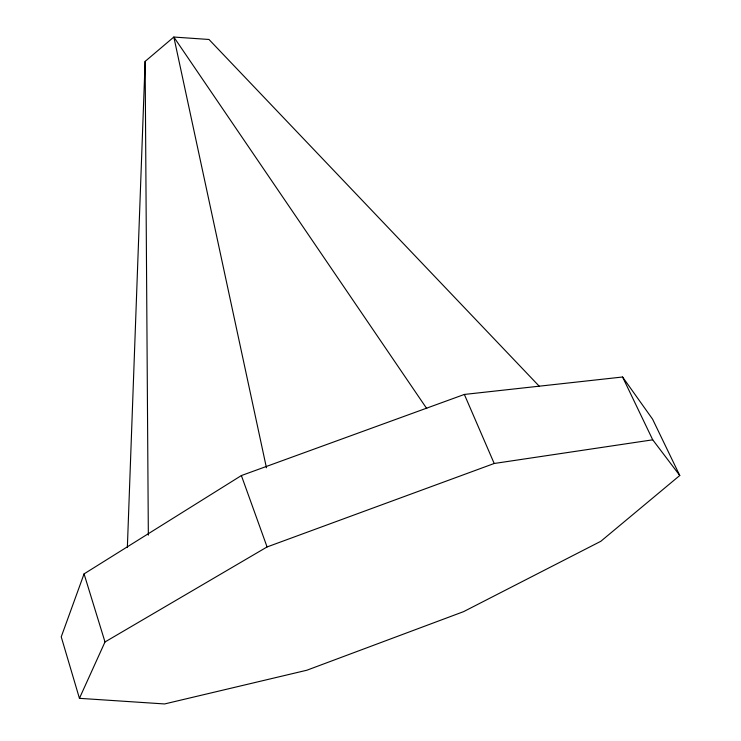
<?xml version="1.0" encoding="UTF-8"?>
<svg xmlns="http://www.w3.org/2000/svg" width="741" height="741" viewBox="0 0 741 741"><rect width="100%" height="100%" fill="white"/><g stroke="black" fill="none" stroke-linecap="round" stroke-linejoin="round"><path stroke-width="1.11" d="M127.35 547.571L145.125 61.401L173.839 37.05L208.99 39.477L539.253 386.228M84.066 573.886L61.234 636.852L79.435 698.328L164.595 703.95L306.83 670.235L463.57 611.649L600.803 541.3L679.766 475.49L652.589 419.174L622.579 377.002L464.357 394.444L241.381 475.555L84.066 573.886L105 641.965L79.435 698.328M105 641.965L267.075 546.951L494.201 463.486L652.728 439.821L679.766 475.49M426.742 408.56L173.839 37.05L266.436 467.756M622.579 377.002L652.728 439.821M464.357 394.444L494.201 463.486M241.381 475.555L267.075 546.951M145.125 61.401L148.339 535.132"/></g></svg>
